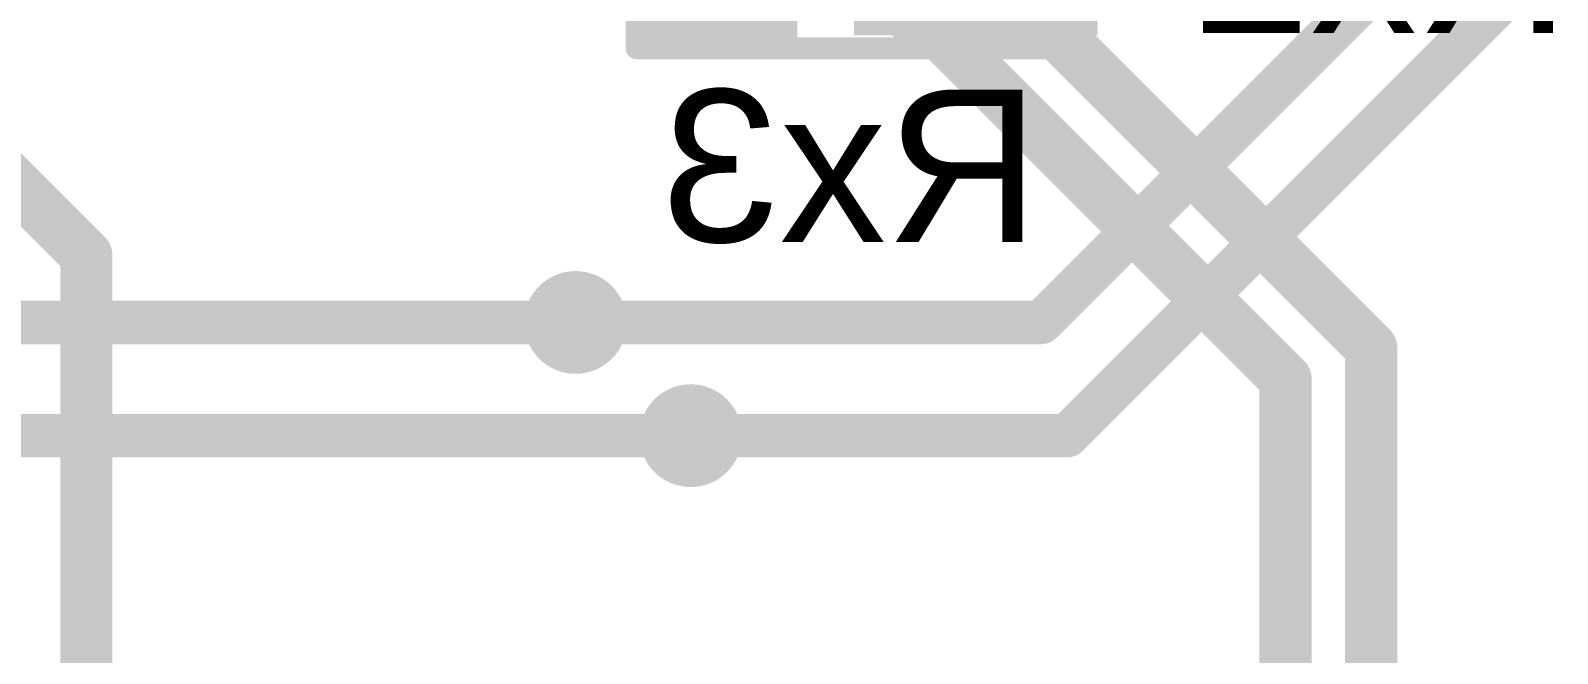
# Model space of a CAD drawing. Header units: millimetres. Extents: x -1.41 to 1.31, y -0.13 to 2.68.
# Drawn here: x -0.1053 to 0.2457, y 0.9879 to 1.1311 of the extents above; entities that cross this region are included whole.
import ezdxf

# ---------------------------------------------------------------- set-up
doc = ezdxf.new("R2010")
doc.units = ezdxf.units.MM
doc.header["$MEASUREMENT"] = 0
for name, color, linetype in [('BottomLayer', 5, 'Continuous'), ('BottomOverlay', 54, 'Continuous'), ('BottomPaste', 16, 'Continuous'), ('BottomSolder', 6, 'Continuous'), ('Mechanical2', 216, 'Continuous'), ('TopLayer', 1, 'Continuous'), ('ViaHoleLayer', 16, 'Continuous')]:
    doc.layers.add(name, color=color, linetype=linetype)
doc.styles.add('Arial', font='', dxfattribs={"height": 0.2})
doc.styles.get('Arial').set_extended_font_data('Arial')

# ---------------------------------------------------------------- blocks, each defined once
blk = doc.blocks.new('R__0603_B_2')
at = {"layer": 'BottomLayer'}
for points in [[(-0.045, -0.0175), (-0.045, 0.0175), (-0.015, 0.0175), (-0.015, -0.0175)], [(0.015, -0.0175), (0.015, 0.0175), (0.045, 0.0175), (0.045, -0.0175)]]:
    blk.add_hatch(color=5, dxfattribs=at).paths.add_polyline_path(points)
at = {"layer": 'BottomPaste'}
for points in [[(-0.045, -0.0175), (-0.045, 0.0175), (-0.015, 0.0175), (-0.015, -0.0175)], [(0.015, -0.0175), (0.015, 0.0175), (0.045, 0.0175), (0.045, -0.0175)]]:
    blk.add_hatch(color=16, dxfattribs=at).paths.add_polyline_path(points)
at = {"layer": 'BottomSolder'}
for points in [[(-0.049, -0.0215), (-0.049, 0.0215), (-0.011, 0.0215), (-0.011, -0.0215)], [(0.011, -0.0215), (0.011, 0.0215), (0.049, 0.0215), (0.049, -0.0215)]]:
    blk.add_hatch(color=6, dxfattribs=at).paths.add_polyline_path(points)
at = {"layer": 'BottomOverlay', "const_width": 0.005}
for points in [[(-0.048, 0.021), (-0.048, -0.021)], [(0.048, 0.021), (-0.048, 0.021)], [(0.048, 0.021), (0.048, -0.021)], [(0.048, -0.021), (-0.048, -0.021)]]:
    blk.add_lwpolyline(points, dxfattribs=at)
at = {"layer": 'BottomOverlay', "const_width": 0.0025}
for points in [[(-0.04925, 0.021, 1), (-0.04675, 0.021, 1)], [(-0.04925, 0.021, 1), (-0.04675, 0.021, 1)], [(0.04675, 0.021, 1), (0.04925, 0.021, 1)], [(0.04675, 0.021, 1), (0.04925, 0.021, 1)], [(-0.04925, -0.021, 1), (-0.04675, -0.021, 1)], [(-0.04925, -0.021, 1), (-0.04675, -0.021, 1)], [(0.04675, -0.021, 1), (0.04925, -0.021, 1)], [(0.04675, -0.021, 1), (0.04925, -0.021, 1)]]:
    blk.add_lwpolyline(points, format="xyb", close=True, dxfattribs=at)

msp = doc.modelspace()

# ---------------------------------------------------------------- hatches: boundary and pattern name
at = {"layer": 'BottomLayer'}
msp.add_hatch(color=5, dxfattribs=at).paths.add_polyline_path([(0.084, 1.13), (0.14, 1.13), (0.14, 1.219), (0.084, 1.219)])
h = msp.add_hatch(color=5, dxfattribs=at)
edge = h.paths.add_edge_path()
edge.add_arc((0.02, 1.064), 0.01181, 0, 360)
h = msp.add_hatch(color=5, dxfattribs=at)
edge = h.paths.add_edge_path()
edge.add_arc((0.04646, 1.03798), 0.01181, 0, 360)
at = {"layer": 'TopLayer'}
h = msp.add_hatch(color=1, dxfattribs=at)
edge = h.paths.add_edge_path()
edge.add_arc((0.02, 1.064), 0.01181, 0, 360)
h = msp.add_hatch(color=1, dxfattribs=at)
edge = h.paths.add_edge_path()
edge.add_arc((0.04646, 1.03798), 0.01181, 0, 360)
at = {"layer": 'ViaHoleLayer'}
h = msp.add_hatch(color=16, dxfattribs=at)
edge = h.paths.add_edge_path()
edge.add_arc((0.02, 1.064), 0.00591, 0, 360)
h = msp.add_hatch(color=16, dxfattribs=at)
edge = h.paths.add_edge_path()
edge.add_arc((0.04646, 1.03798), 0.00591, 0, 360)

# ---------------------------------------------------------------- linework, layer by layer
at = {"layer": 'BottomLayer'}
for points, const_width in [([(0.127, 1.064), (0.227, 1.164)], 0.01), ([(0.13298, 1.03798), (0.244, 1.149)], 0.01), ([(-0.15653, 1.14353), (-0.09243, 1.07943)], 0.012), ([(-0.09243, 0.90153), (-0.09243, 1.07943)], 0.012), ([(0.02, 1.064), (0.127, 1.064)], 0.01), ([(0.04646, 1.03798), (0.13298, 1.03798)], 0.01)]:
    msp.add_lwpolyline(points, dxfattribs=dict(at, const_width=const_width))
for points, const_width in [([(-0.09543, 1.07943, 1), (-0.08943, 1.07943, 1)], 0.006), ([(-0.09543, 1.07943, 1), (-0.08943, 1.07943, 1)], 0.006), ([(0.0175, 1.064, 1), (0.0225, 1.064, 1)], 0.005), ([(0.1245, 1.064, 1), (0.1295, 1.064, 1)], 0.005), ([(0.1245, 1.064, 1), (0.1295, 1.064, 1)], 0.005), ([(0.04396, 1.03798, 1), (0.04896, 1.03798, 1)], 0.005), ([(0.13048, 1.03798, 1), (0.13548, 1.03798, 1)], 0.005), ([(0.13048, 1.03798, 1), (0.13548, 1.03798, 1)], 0.005)]:
    msp.add_lwpolyline(points, format="xyb", close=True, dxfattribs=dict(at, const_width=const_width))
at = {"layer": 'Mechanical2', "const_width": 0.015}
msp.add_lwpolyline([(1.30453, 0.77794, -5.376897), (1.30384, 1.78291)], format="xyb", dxfattribs=at)
at = {"layer": 'TopLayer'}
for points, const_width in [([(-0.126, 1.36013), (0.18317, 1.05096)], 0.012), ([(-0.09519, 1.35619), (0.20285, 1.05815)], 0.012), ([(-0.182, 1.064), (0.02, 1.064)], 0.01), ([(0.20285, 0.83104), (0.20285, 1.05815)], 0.012), ([(0.18317, 0.83104), (0.18317, 1.05096)], 0.012), ([(-0.18698, 1.03798), (0.04646, 1.03798)], 0.01)]:
    msp.add_lwpolyline(points, dxfattribs=dict(at, const_width=const_width))
for points, const_width in [([(0.0175, 1.064, 1), (0.0225, 1.064, 1)], 0.005), ([(0.19985, 1.05815, 1), (0.20585, 1.05815, 1)], 0.006), ([(0.19985, 1.05815, 1), (0.20585, 1.05815, 1)], 0.006), ([(0.18017, 1.05096, 1), (0.18617, 1.05096, 1)], 0.006), ([(0.18017, 1.05096, 1), (0.18617, 1.05096, 1)], 0.006), ([(0.04396, 1.03798, 1), (0.04896, 1.03798, 1)], 0.005)]:
    msp.add_lwpolyline(points, format="xyb", close=True, dxfattribs=dict(at, const_width=const_width))

# ---------------------------------------------------------------- block references
at = {"rotation": 180}
msp.add_blockref('R__0603_B_2', (0.082, 1.148), dxfattribs=at)

# ---------------------------------------------------------------- texts
at = {"layer": 'BottomOverlay', "style": 'Arial', "text_generation_flag": 2}
for s, p in [('Rx2', (0.24865, 1.13051)), ('Rx3', (0.12665, 1.08251))]:
    msp.add_text(s, height=0.035, dxfattribs=at).set_placement(p)

doc.saveas('drawing.dxf')
